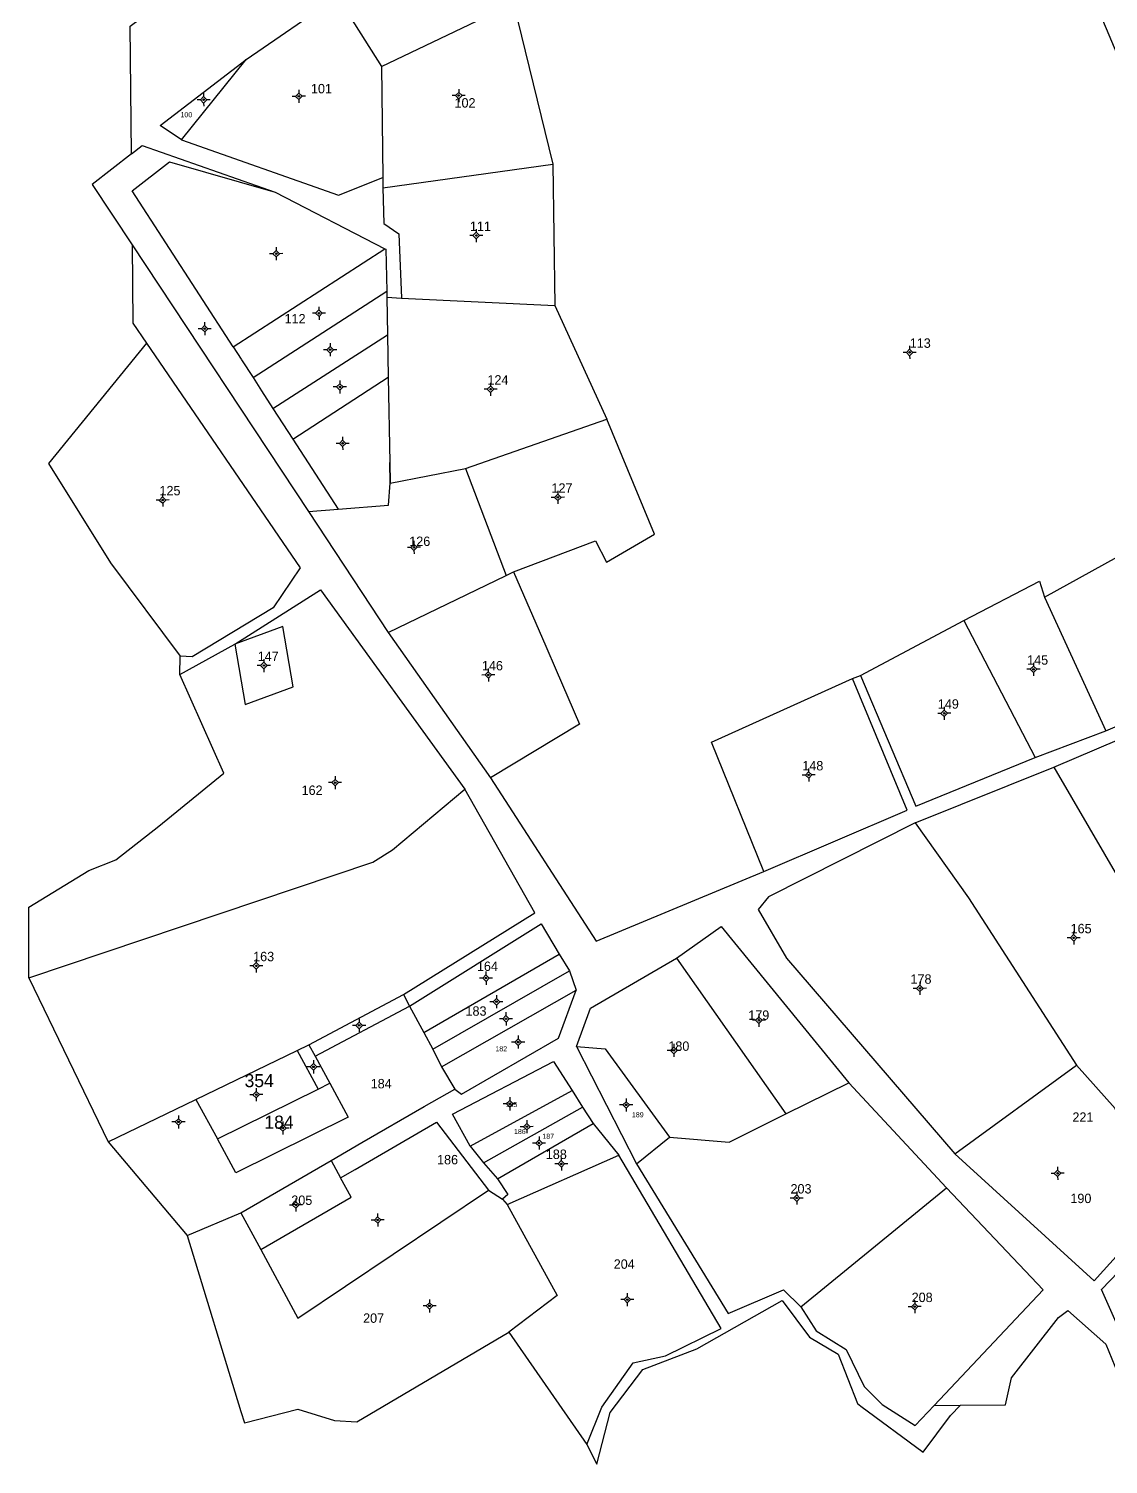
# Model space of a CAD drawing. Extents: x 551037 to 551594, y 1838476 to 1839058.
# Drawn here: x 551046.6 to 551253.1, y 1838485.3 to 1838760 of the extents above; entities that cross this region are included whole.
import ezdxf

# ---------------------------------------------------------------- set-up
doc = ezdxf.new("R2010")
doc.units = 0
for name, color, linetype in [('Level 10', 7, 'Continuous'), ('Level 11', 7, 'Continuous'), ('Level 15', 7, 'Continuous')]:
    doc.layers.add(name, color=color, linetype=linetype)

msp = doc.modelspace()

# ---------------------------------------------------------------- linework, layer by layer
at = {"layer": 'Level 10'}
for p, q in [((551088.17, 1838754.08), (551105.65, 1838766.09)), ((551105.65, 1838766.09), (551114.04, 1838752.76)), ((551114.04, 1838752.76), (551139.3, 1838764.8)), ((551139.3, 1838764.8), (551146.81, 1838734.03)), ((551075.77, 1838738.71), (551088.17, 1838754.08)), ((551114.04, 1838752.76), (551114.3, 1838731.5)), ((551114.31, 1838729.52), (551146.81, 1838734.03)), ((551146.81, 1838734.03), (551147.19, 1838707)), ((551114.3, 1838731.5), (551114.31, 1838729.52)), ((551093.69, 1838728.67), (551114.71, 1838717.84)), ((551066.35, 1838718.64), (551100.12, 1838667.58)), ((551085.69, 1838699.08), (551114.71, 1838717.84)), ((551089.49, 1838693.2), (551115.06, 1838709.75)), ((551115.06, 1838709.75), (551115.09, 1838708.57)), ((551115.09, 1838708.57), (551117.86, 1838708.38)), ((551115.09, 1838708.57), (551115.21, 1838701.42)), ((551117.86, 1838708.38), (551147.19, 1838707)), ((551147.19, 1838707), (551157.17, 1838685.23)), ((551093.28, 1838687.32), (551115.21, 1838701.42)), ((551115.21, 1838701.42), (551115.35, 1838693.28)), ((551097.08, 1838681.44), (551115.35, 1838693.28)), ((551115.35, 1838693.28), (551115.64, 1838676.94)), ((551093.28, 1838687.32), (551097.08, 1838681.44)), ((551130.13, 1838675.79), (551157.17, 1838685.23)), ((551097.08, 1838681.44), (551105.74, 1838668.03)), ((551130.13, 1838675.79), (551137.91, 1838655.36)), ((551100.12, 1838667.58), (551105.74, 1838668.03)), ((551100.12, 1838667.58), (551115.35, 1838644.46)), ((551240.93, 1838651.23), (551259.8, 1838661.66)), ((551115.35, 1838644.46), (551137.91, 1838655.36)), ((551137.91, 1838655.36), (551139.34, 1838656.05)), ((551240.93, 1838651.23), (551252.66, 1838625.65)), ((551205.68, 1838636.2), (551225.47, 1838646.73)), ((551225.47, 1838646.73), (551239.1, 1838620.55)), ((551115.35, 1838644.46), (551134.93, 1838616.61)), ((551075.5, 1838636.42), (551085.98, 1838642.18)), ((551075.5, 1838636.42), (551075.51, 1838639.91)), ((551204.18, 1838635.61), (551205.68, 1838636.2)), ((551242.68, 1838618.66), (551272.42, 1838631.42)), ((551239.1, 1838620.55), (551252.66, 1838625.65)), ((551216.14, 1838608.04), (551242.68, 1838618.66)), ((551242.68, 1838618.66), (551260.78, 1838587.57)), ((551122.15, 1838567.87), (551148.02, 1838582.89)), ((551148.02, 1838582.89), (551150.05, 1838579.67)), ((551170.52, 1838582.1), (551191.43, 1838552.31)), ((551046.61, 1838578.33), (551061.75, 1838546.95)), ((551123.89, 1838564.68), (551150.05, 1838579.67)), ((551150.05, 1838579.67), (551151.33, 1838575.98)), ((551100.15, 1838565.57), (551118.26, 1838575.14)), ((551118.26, 1838575.14), (551119.39, 1838572.93)), ((551125.52, 1838561.35), (551151.33, 1838575.98)), ((551101.35, 1838563.37), (551119.39, 1838572.93)), ((551119.39, 1838572.93), (551119.4, 1838572.91)), ((551119.4, 1838572.91), (551122.15, 1838567.87)), ((551122.15, 1838567.87), (551123.89, 1838564.68)), ((551078.56, 1838555.1), (551097.9, 1838564.48)), ((551097.9, 1838564.48), (551100.15, 1838565.57)), ((551097.9, 1838564.48), (551101.92, 1838557.08)), ((551100.15, 1838565.57), (551101.35, 1838563.37)), ((551123.89, 1838564.68), (551125.52, 1838561.35)), ((551151.39, 1838565.24), (551162.83, 1838542.79)), ((551101.35, 1838563.37), (551104.16, 1838558.18)), ((551125.52, 1838561.35), (551128.07, 1838557.07)), ((551223.73, 1838544.7), (551247.06, 1838561.64)), ((551247.06, 1838561.64), (551254.43, 1838553.38)), ((551191.43, 1838552.31), (551203.45, 1838558.27)), ((551203.45, 1838558.27), (551222.14, 1838538.19)), ((551082.66, 1838547.54), (551101.92, 1838557.08)), ((551101.92, 1838557.08), (551104.16, 1838558.18)), ((551130.99, 1838546.16), (551150.54, 1838556.82)), ((551150.54, 1838556.82), (551152.53, 1838553.6)), ((551061.75, 1838546.95), (551078.56, 1838555.1)), ((551078.56, 1838555.1), (551082.66, 1838547.54)), ((551133.56, 1838542.94), (551152.53, 1838553.6)), ((551152.53, 1838553.6), (551154.54, 1838550.46)), ((551136.23, 1838539.87), (551154.54, 1838550.46)), ((551154.54, 1838550.46), (551159.44, 1838544.42)), ((551162.83, 1838542.79), (551169.13, 1838547.89)), ((551061.75, 1838546.95), (551076.88, 1838529.04)), ((551130.99, 1838546.16), (551133.56, 1838542.94)), ((551087.12, 1838533.38), (551104.41, 1838543.42)), ((551104.41, 1838543.42), (551106.23, 1838540.09)), ((551133.56, 1838542.94), (551136.23, 1838539.87)), ((551138.13, 1838535.02), (551159.44, 1838544.42)), ((551134.51, 1838537.76), (551137.2, 1838535.99)), ((551194.28, 1838515.41), (551222.14, 1838538.19)), ((551137.2, 1838535.99), (551138.13, 1838535.02)), ((551076.88, 1838529.04), (551087.12, 1838533.38)), ((551087.12, 1838533.38), (551090.95, 1838526.36)), ((551138.45, 1838510.59), (551153.37, 1838489.08)), ((551219.77, 1838496.55), (551224.86, 1838496.59))]:
    msp.add_line(p, q, dxfattribs=at)
for points in [[(551231.51, 1838810.3), (551289, 1838673.97), (551277.51, 1838662.47)], [(551066.2, 1838736.01), (551065.99, 1838760.43), (551077.05, 1838768.73)], [(551075.77, 1838738.71), (551071.7, 1838741.47), (551088.17, 1838754.08)], [(551066.2, 1838736.01), (551068.24, 1838737.6), (551093.69, 1838728.67)], [(551075.77, 1838738.71), (551105.84, 1838728.11), (551114.3, 1838731.5)], [(551066.2, 1838736.01), (551058.73, 1838730.17), (551066.35, 1838718.64)], [(551085.69, 1838699.08), (551066.37, 1838728.97), (551073.52, 1838734.51), (551093.69, 1838728.67)], [(551114.31, 1838729.52), (551114.52, 1838722.72), (551117.37, 1838720.7), (551117.86, 1838708.38)], [(551066.35, 1838718.64), (551066.49, 1838703.62), (551069.11, 1838699.83)], [(551114.71, 1838717.84), (551114.86, 1838717.76), (551115.06, 1838709.75)], [(551069.11, 1838699.83), (551050.36, 1838676.77), (551062.18, 1838657.79), (551075.51, 1838639.91)], [(551069.11, 1838699.83), (551098.52, 1838656.82), (551093.35, 1838649.15), (551077.86, 1838639.76), (551075.51, 1838639.91)], [(551085.69, 1838699.08), (551087.22, 1838696.71), (551087.3, 1838696.58), (551089.49, 1838693.2)], [(551089.49, 1838693.2), (551091.1, 1838690.71), (551093.28, 1838687.32)], [(551139.34, 1838656.05), (551155, 1838661.99), (551157.13, 1838657.9), (551166.3, 1838663.24), (551157.17, 1838685.23)], [(551105.74, 1838668.03), (551115.42, 1838668.82), (551115.7, 1838673.04), (551115.64, 1838676.94)], [(551115.64, 1838676.94), (551115.71, 1838673.12), (551115.71, 1838673.04), (551130.13, 1838675.79)], [(551139.34, 1838656.05), (551145.5, 1838641.83), (551147.48, 1838637.22), (551151.95, 1838626.88), (551134.93, 1838616.61)], [(551085.98, 1838642.18), (551102.4, 1838652.58), (551129.98, 1838614.46)], [(551225.47, 1838646.73), (551239.95, 1838654.26), (551240.93, 1838651.23)], [(551085.98, 1838642.18), (551087.95, 1838630.63), (551097.14, 1838634.05), (551095.17, 1838645.6), (551085.98, 1838642.18)], [(551252.66, 1838625.65), (551265.08, 1838630.94), (551270.07, 1838643.2)], [(551046.61, 1838578.33), (551046.56, 1838591.88), (551058.07, 1838598.89), (551063.21, 1838600.91), (551071.48, 1838607.37), (551083.91, 1838617.52), (551075.5, 1838636.42)], [(551187.2, 1838598.73), (551177.22, 1838623.43), (551204.18, 1838635.61)], [(551187.2, 1838598.73), (551214.62, 1838610.45), (551204.18, 1838635.61)], [(551205.68, 1838636.2), (551216.27, 1838611.21), (551239.1, 1838620.55)], [(551134.93, 1838616.61), (551155.16, 1838585.35), (551187.2, 1838598.73)], [(551046.61, 1838578.33), (551112.39, 1838600.52), (551116.13, 1838602.85), (551129.98, 1838614.46)], [(551118.26, 1838575.14), (551143.42, 1838590.78), (551129.98, 1838614.46)], [(551216.14, 1838608.04), (551188.11, 1838593.87), (551186.11, 1838591.41), (551191.57, 1838582.1), (551223.73, 1838544.7)], [(551216.14, 1838608.04), (551226.39, 1838593.68), (551247.06, 1838561.64)], [(551119.4, 1838572.91), (551144.62, 1838588.72), (551148.02, 1838582.89)], [(551170.52, 1838582.1), (551179.06, 1838588.16), (551203.45, 1838558.27)], [(551151.39, 1838565.24), (551154.03, 1838572.56), (551170.52, 1838582.1)], [(551128.07, 1838557.07), (551129.37, 1838556.13), (551147.91, 1838566.8), (551151.33, 1838575.98)], [(551151.39, 1838565.24), (551156.88, 1838564.75), (551169.13, 1838547.89)], [(551130.99, 1838546.16), (551127.62, 1838552.29), (551146.94, 1838562.35), (551150.54, 1838556.82)], [(551104.16, 1838558.18), (551107.69, 1838551.69), (551086.18, 1838541.04), (551082.66, 1838547.54)], [(551104.41, 1838543.42), (551110.31, 1838546.85), (551122.22, 1838553.77), (551128.07, 1838557.07)], [(551223.73, 1838544.7), (551250.4, 1838520.36), (551261.77, 1838532.93), (551254.43, 1838553.38)], [(551106.23, 1838540.09), (551109, 1838541.7), (551124.55, 1838550.73), (551134.51, 1838537.76)], [(551169.13, 1838547.89), (551180.59, 1838546.94), (551191.43, 1838552.31)], [(551153.37, 1838489.08), (551156.21, 1838496.23), (551162.18, 1838504.69), (551168.41, 1838506.05), (551179.05, 1838511.27), (551159.44, 1838544.42)], [(551162.83, 1838542.79), (551180.38, 1838514.11), (551190.98, 1838518.67), (551194.28, 1838515.41)], [(551090.95, 1838526.36), (551108.24, 1838536.4), (551106.23, 1838540.09)], [(551136.23, 1838539.87), (551138.22, 1838536.93), (551137.2, 1838535.99)], [(551090.95, 1838526.36), (551098.08, 1838513.27), (551134.51, 1838537.76)], [(551222.14, 1838538.19), (551240.63, 1838518.66), (551219.77, 1838496.55)], [(551138.13, 1838535.02), (551147.66, 1838517.59), (551138.45, 1838510.59)], [(551224.86, 1838496.59), (551233.46, 1838496.67), (551234.62, 1838501.84), (551243.59, 1838513.35), (551245.38, 1838514.73), (551252.63, 1838508.24), (551255.48, 1838501.27), (551256.4, 1838496.87), (551259.79, 1838496.9), (551257.93, 1838504.93), (551251.81, 1838518.73), (551266.34, 1838533.86)], [(551076.88, 1838529.04), (551087.17, 1838495.39), (551087.84, 1838493.19), (551098.08, 1838495.85), (551105.04, 1838493.67), (551109.33, 1838493.42), (551138.45, 1838510.59)], [(551153.37, 1838489.08), (551155.26, 1838485.28), (551157.82, 1838495.22), (551164.03, 1838503.43), (551174.39, 1838507.37), (551190.72, 1838516.61), (551195.92, 1838509.59), (551201.45, 1838506.34), (551205.1, 1838496.92), (551205.76, 1838496.43), (551217.7, 1838487.61), (551222.92, 1838494.6), (551224.86, 1838496.59)], [(551194.28, 1838515.41), (551197.2, 1838510.81), (551202.99, 1838507.26), (551206.41, 1838500.19), (551209.85, 1838496.7), (551216.15, 1838492.72), (551219.77, 1838496.55)]]:
    msp.add_lwpolyline(points, dxfattribs=at)
at = {"layer": 'Level 11'}
for p, q in [((551098.23, 1838748.28), (551098.23, 1838747.65)), ((551128.83, 1838747.79), (551128.21, 1838747.17)), ((551128.83, 1838748.42), (551128.83, 1838747.79)), ((551129.47, 1838747.18), (551128.83, 1838747.79)), ((551079.41, 1838746.37), (551078.78, 1838746.37)), ((551080.02, 1838747.01), (551079.41, 1838746.37)), ((551079.41, 1838746.37), (551080.03, 1838745.75)), ((551080.02, 1838747.63), (551080.02, 1838747.01)), ((551080.65, 1838746.38), (551080.02, 1838747.01)), ((551080.03, 1838745.75), (551080.65, 1838746.38)), ((551080.03, 1838745.75), (551080.04, 1838745.13)), ((551081.28, 1838746.39), (551080.65, 1838746.38)), ((551097.62, 1838747.02), (551096.99, 1838747.02)), ((551098.23, 1838747.65), (551097.62, 1838747.02)), ((551097.62, 1838747.02), (551098.24, 1838746.41)), ((551098.86, 1838747.03), (551098.23, 1838747.65)), ((551098.24, 1838746.41), (551098.86, 1838747.03)), ((551098.24, 1838746.41), (551098.25, 1838745.78)), ((551099.49, 1838747.04), (551098.86, 1838747.03)), ((551128.21, 1838747.17), (551127.59, 1838747.16)), ((551128.21, 1838747.17), (551128.85, 1838746.55)), ((551128.85, 1838746.55), (551129.47, 1838747.18)), ((551128.85, 1838746.55), (551128.85, 1838745.92)), ((551130.09, 1838747.19), (551129.47, 1838747.18)), ((551131.57, 1838720.38), (551130.94, 1838720.38)), ((551132.19, 1838721.01), (551131.56, 1838720.38)), ((551131.56, 1838720.38), (551132.2, 1838719.77)), ((551132.18, 1838721.64), (551132.19, 1838721.01)), ((551132.82, 1838720.4), (551132.19, 1838721.01)), ((551132.2, 1838719.77), (551132.82, 1838720.4)), ((551133.44, 1838720.4), (551132.82, 1838720.4)), ((551093.9, 1838718.17), (551093.91, 1838717.54)), ((551132.2, 1838719.77), (551132.2, 1838719.14)), ((551093.29, 1838716.91), (551092.66, 1838716.91)), ((551093.91, 1838717.54), (551093.28, 1838716.91)), ((551093.28, 1838716.91), (551093.92, 1838716.3)), ((551094.54, 1838716.92), (551093.91, 1838717.54)), ((551093.92, 1838716.3), (551094.54, 1838716.92)), ((551093.92, 1838716.29), (551093.92, 1838715.67)), ((551095.16, 1838716.93), (551094.54, 1838716.92)), ((551102.08, 1838706.77), (551102.08, 1838706.15)), ((551101.46, 1838705.52), (551100.84, 1838705.51)), ((551102.08, 1838706.15), (551101.46, 1838705.52)), ((551101.46, 1838705.52), (551102.1, 1838704.89)), ((551102.72, 1838705.53), (551102.08, 1838706.15)), ((551102.1, 1838704.89), (551102.72, 1838705.53)), ((551102.1, 1838704.89), (551102.1, 1838704.27)), ((551103.34, 1838705.53), (551102.72, 1838705.53)), ((551079.59, 1838702.55), (551078.97, 1838702.55)), ((551080.22, 1838703.18), (551079.59, 1838702.55)), ((551079.59, 1838702.55), (551080.23, 1838701.94)), ((551080.21, 1838703.81), (551080.22, 1838703.18)), ((551080.85, 1838702.57), (551080.22, 1838703.18)), ((551080.23, 1838701.94), (551080.85, 1838702.57)), ((551080.23, 1838701.94), (551080.23, 1838701.31)), ((551081.47, 1838702.57), (551080.85, 1838702.57)), ((551103.6, 1838698.54), (551102.98, 1838698.53)), ((551104.23, 1838699.17), (551103.6, 1838698.54)), ((551103.6, 1838698.54), (551104.24, 1838697.91)), ((551104.22, 1838699.79), (551104.23, 1838699.17)), ((551104.86, 1838698.55), (551104.23, 1838699.17)), ((551104.24, 1838697.91), (551104.86, 1838698.55)), ((551105.48, 1838698.55), (551104.86, 1838698.55)), ((551215.09, 1838698.64), (551214.48, 1838698.01)), ((551215.09, 1838699.27), (551215.09, 1838698.64)), ((551215.72, 1838698.03), (551215.09, 1838698.64)), ((551104.24, 1838697.91), (551104.24, 1838697.29)), ((551214.48, 1838698.01), (551213.85, 1838698.01)), ((551214.48, 1838698.01), (551215.1, 1838697.4)), ((551215.1, 1838697.4), (551215.72, 1838698.03)), ((551215.1, 1838697.4), (551215.11, 1838696.77)), ((551216.35, 1838698.03), (551215.72, 1838698.03)), ((551105.46, 1838691.42), (551104.84, 1838691.42)), ((551106.09, 1838692.05), (551105.46, 1838691.42)), ((551105.46, 1838691.42), (551106.1, 1838690.81)), ((551106.08, 1838692.68), (551106.09, 1838692.05)), ((551106.72, 1838691.43), (551106.09, 1838692.05)), ((551106.1, 1838690.81), (551106.72, 1838691.43)), ((551106.1, 1838690.81), (551106.1, 1838690.18)), ((551107.34, 1838691.44), (551106.72, 1838691.43)), ((551134.3, 1838690.98), (551133.68, 1838690.97)), ((551134.92, 1838691.6), (551134.3, 1838690.98)), ((551134.3, 1838690.98), (551134.93, 1838690.36)), ((551134.92, 1838692.23), (551134.92, 1838691.6)), ((551135.55, 1838690.99), (551134.92, 1838691.61)), ((551134.93, 1838690.36), (551135.56, 1838690.99)), ((551134.93, 1838690.36), (551134.94, 1838689.73)), ((551136.18, 1838690.99), (551135.56, 1838690.99)), ((551106.61, 1838681.87), (551106.61, 1838681.24)), ((551106, 1838680.61), (551105.37, 1838680.61)), ((551106.61, 1838681.24), (551106, 1838680.61)), ((551106, 1838680.61), (551106.62, 1838680)), ((551107.24, 1838680.62), (551106.61, 1838681.24)), ((551106.62, 1838680), (551107.24, 1838680.62)), ((551106.62, 1838680), (551106.63, 1838679.37)), ((551107.87, 1838680.63), (551107.24, 1838680.62)), ((551072.17, 1838671.04), (551072.17, 1838670.42)), ((551147.79, 1838670.92), (551147.18, 1838670.29)), ((551147.79, 1838671.55), (551147.79, 1838670.92)), ((551148.42, 1838670.3), (551147.79, 1838670.92)), ((551071.56, 1838669.78), (551070.93, 1838669.78)), ((551071.55, 1838669.78), (551072.19, 1838669.17)), ((551072.17, 1838670.42), (551071.56, 1838669.78)), ((551072.8, 1838669.79), (551072.17, 1838670.42)), ((551072.19, 1838669.16), (551072.8, 1838669.79)), ((551072.19, 1838669.16), (551072.19, 1838668.54)), ((551073.43, 1838669.8), (551072.8, 1838669.79)), ((551147.18, 1838670.29), (551146.55, 1838670.29)), ((551147.18, 1838670.29), (551147.8, 1838669.68)), ((551147.8, 1838669.68), (551148.42, 1838670.3)), ((551147.8, 1838669.68), (551147.81, 1838669.05)), ((551149.05, 1838670.31), (551148.42, 1838670.3)), ((551119.65, 1838660.73), (551119.02, 1838660.73)), ((551120.26, 1838661.36), (551119.65, 1838660.73)), ((551119.65, 1838660.73), (551120.27, 1838660.12)), ((551120.26, 1838661.99), (551120.26, 1838661.36)), ((551120.89, 1838660.75), (551120.26, 1838661.36)), ((551120.27, 1838660.12), (551120.89, 1838660.75)), ((551120.27, 1838660.12), (551120.28, 1838659.49)), ((551121.52, 1838660.75), (551120.89, 1838660.75)), ((551090.93, 1838638.11), (551090.3, 1838638.1)), ((551091.55, 1838638.73), (551090.93, 1838638.11)), ((551090.93, 1838638.11), (551091.56, 1838637.5)), ((551091.54, 1838639.36), (551091.55, 1838638.73)), ((551092.17, 1838638.12), (551091.55, 1838638.73)), ((551091.56, 1838637.5), (551092.17, 1838638.12)), ((551092.8, 1838638.13), (551092.17, 1838638.12)), ((551238.8, 1838638.02), (551238.18, 1838637.4)), ((551238.79, 1838638.65), (551238.8, 1838638.02)), ((551239.42, 1838637.41), (551238.8, 1838638.02)), ((551091.56, 1838637.49), (551091.56, 1838636.87)), ((551133.88, 1838636.31), (551133.25, 1838636.3)), ((551134.49, 1838636.93), (551133.88, 1838636.31)), ((551133.88, 1838636.31), (551134.5, 1838635.69)), ((551134.49, 1838637.56), (551134.49, 1838636.93)), ((551135.12, 1838636.32), (551134.49, 1838636.93)), ((551134.5, 1838635.69), (551135.12, 1838636.32)), ((551134.5, 1838635.69), (551134.51, 1838635.06)), ((551135.75, 1838636.32), (551135.12, 1838636.32)), ((551238.18, 1838637.4), (551237.55, 1838637.39)), ((551238.18, 1838637.4), (551238.81, 1838636.78)), ((551238.81, 1838636.78), (551239.42, 1838637.41)), ((551238.81, 1838636.78), (551238.81, 1838636.15)), ((551240.05, 1838637.41), (551239.42, 1838637.41)), ((551221.71, 1838630.22), (551221.72, 1838629.59)), ((551221.1, 1838628.97), (551220.47, 1838628.96)), ((551221.72, 1838629.59), (551221.1, 1838628.97)), ((551221.1, 1838628.97), (551221.73, 1838628.36)), ((551222.34, 1838628.98), (551221.72, 1838629.59)), ((551221.73, 1838628.36), (551222.34, 1838628.98)), ((551221.73, 1838628.36), (551221.73, 1838627.73)), ((551222.97, 1838628.99), (551222.34, 1838628.98)), ((551105.18, 1838616.34), (551104.56, 1838615.71)), ((551105.17, 1838616.97), (551105.18, 1838616.34)), ((551105.8, 1838615.72), (551105.18, 1838616.34)), ((551195.17, 1838617.17), (551194.54, 1838617.16)), ((551195.78, 1838617.79), (551195.17, 1838617.17)), ((551195.17, 1838617.17), (551195.8, 1838616.55)), ((551195.78, 1838618.42), (551195.78, 1838617.79)), ((551196.41, 1838617.18), (551195.78, 1838617.79)), ((551195.8, 1838616.55), (551196.41, 1838617.18)), ((551195.8, 1838616.55), (551195.8, 1838615.92)), ((551197.04, 1838617.18), (551196.41, 1838617.18)), ((551104.56, 1838615.71), (551103.94, 1838615.71)), ((551104.56, 1838615.71), (551105.19, 1838615.1)), ((551105.19, 1838615.1), (551105.8, 1838615.72)), ((551105.19, 1838615.1), (551105.2, 1838614.47)), ((551106.43, 1838615.73), (551105.8, 1838615.72)), ((551245.87, 1838586), (551245.24, 1838585.99)), ((551246.48, 1838586.62), (551245.87, 1838586)), ((551245.87, 1838586), (551246.5, 1838585.38)), ((551246.48, 1838587.25), (551246.48, 1838586.62)), ((551247.11, 1838586.01), (551246.48, 1838586.62)), ((551246.5, 1838585.38), (551247.11, 1838586.01)), ((551247.74, 1838586.01), (551247.11, 1838586.01)), ((551246.5, 1838585.37), (551246.5, 1838584.75)), ((551089.45, 1838580.65), (551088.84, 1838580.65)), ((551090.08, 1838581.28), (551089.45, 1838580.65)), ((551089.45, 1838580.65), (551090.09, 1838580.04)), ((551090.07, 1838581.91), (551090.08, 1838581.28)), ((551090.71, 1838580.66), (551090.08, 1838581.28)), ((551090.09, 1838580.04), (551090.71, 1838580.66)), ((551091.33, 1838580.67), (551090.71, 1838580.66)), ((551090.09, 1838580.04), (551090.1, 1838579.41)), ((551133.42, 1838578.3), (551132.81, 1838578.29)), ((551134.05, 1838578.92), (551133.42, 1838578.3)), ((551133.42, 1838578.3), (551134.06, 1838577.68)), ((551134.04, 1838579.55), (551134.05, 1838578.92)), ((551134.68, 1838578.31), (551134.05, 1838578.92)), ((551134.06, 1838577.68), (551134.68, 1838578.31)), ((551134.06, 1838577.68), (551134.07, 1838577.05)), ((551135.3, 1838578.31), (551134.68, 1838578.31)), ((551217.05, 1838577.6), (551217.06, 1838576.97)), ((551136.04, 1838575.03), (551136.05, 1838574.4)), ((551216.43, 1838576.34), (551215.81, 1838576.34)), ((551217.06, 1838576.97), (551216.44, 1838576.34)), ((551216.44, 1838576.34), (551217.07, 1838575.73)), ((551217.68, 1838576.35), (551217.06, 1838576.97)), ((551217.07, 1838575.73), (551217.68, 1838576.35)), ((551217.07, 1838575.73), (551217.07, 1838575.1)), ((551218.31, 1838576.36), (551217.68, 1838576.35)), ((551135.42, 1838573.77), (551134.8, 1838573.77)), ((551136.05, 1838574.4), (551135.42, 1838573.77)), ((551135.42, 1838573.77), (551136.06, 1838573.16)), ((551136.68, 1838573.78), (551136.05, 1838574.4)), ((551136.06, 1838573.16), (551136.68, 1838573.78)), ((551136.06, 1838573.15), (551136.06, 1838572.53)), ((551137.3, 1838573.79), (551136.68, 1838573.78)), ((551109.17, 1838569.25), (551108.54, 1838569.24)), ((551109.78, 1838569.87), (551109.17, 1838569.25)), ((551109.17, 1838569.25), (551109.8, 1838568.63)), ((551109.78, 1838570.5), (551109.78, 1838569.87)), ((551110.41, 1838569.26), (551109.78, 1838569.87)), ((551109.8, 1838568.63), (551110.41, 1838569.26)), ((551111.04, 1838569.26), (551110.41, 1838569.26)), ((551137.25, 1838570.5), (551136.62, 1838570.5)), ((551137.87, 1838571.14), (551137.25, 1838570.5)), ((551137.25, 1838570.5), (551137.88, 1838569.88)), ((551137.86, 1838571.76), (551137.87, 1838571.14)), ((551138.49, 1838570.51), (551137.87, 1838571.14)), ((551137.88, 1838569.88), (551138.49, 1838570.51)), ((551137.88, 1838569.88), (551137.88, 1838569.26)), ((551139.12, 1838570.52), (551138.49, 1838570.51)), ((551185.63, 1838570.23), (551185.01, 1838570.23)), ((551186.26, 1838570.86), (551185.64, 1838570.23)), ((551185.64, 1838570.23), (551186.27, 1838569.62)), ((551186.25, 1838571.49), (551186.26, 1838570.86)), ((551186.88, 1838570.24), (551186.26, 1838570.86)), ((551186.27, 1838569.62), (551186.88, 1838570.24)), ((551186.27, 1838569.62), (551186.27, 1838568.99)), ((551187.51, 1838570.25), (551186.88, 1838570.24)), ((551109.8, 1838568.63), (551109.8, 1838568)), ((551140.2, 1838566.68), (551139.59, 1838566.05)), ((551140.2, 1838567.31), (551140.2, 1838566.69)), ((551140.83, 1838566.06), (551140.2, 1838566.68)), ((551139.59, 1838566.05), (551138.96, 1838566.05)), ((551139.59, 1838566.05), (551140.22, 1838565.44)), ((551140.22, 1838565.44), (551140.83, 1838566.06)), ((551140.22, 1838565.43), (551140.22, 1838564.81)), ((551141.46, 1838566.07), (551140.83, 1838566.06)), ((551169.37, 1838564.46), (551168.74, 1838564.46)), ((551169.36, 1838564.46), (551169.99, 1838563.84)), ((551169.98, 1838565.09), (551169.37, 1838564.46)), ((551169.98, 1838565.72), (551169.98, 1838565.1)), ((551170.62, 1838564.47), (551169.98, 1838565.1)), ((551169.99, 1838563.84), (551170.62, 1838564.47)), ((551169.99, 1838563.84), (551170, 1838563.22)), ((551171.24, 1838564.48), (551170.62, 1838564.47)), ((551100.41, 1838561.32), (551099.79, 1838561.32)), ((551101.04, 1838561.96), (551100.42, 1838561.32)), ((551100.42, 1838561.32), (551101.05, 1838560.7)), ((551101.03, 1838562.58), (551101.04, 1838561.96)), ((551101.66, 1838561.33), (551101.04, 1838561.96)), ((551101.05, 1838560.7), (551101.66, 1838561.33)), ((551102.29, 1838561.34), (551101.66, 1838561.33)), ((551101.05, 1838560.7), (551101.05, 1838560.08)), ((551089.47, 1838556), (551088.84, 1838555.99)), ((551090.08, 1838556.62), (551089.47, 1838556)), ((551089.47, 1838556), (551090.1, 1838555.38)), ((551090.08, 1838557.25), (551090.08, 1838556.62)), ((551090.71, 1838556.01), (551090.08, 1838556.62)), ((551090.1, 1838555.38), (551090.71, 1838556.01)), ((551091.34, 1838556.01), (551090.71, 1838556.01)), ((551138.59, 1838555.5), (551138.6, 1838554.87)), ((551090.1, 1838555.38), (551090.1, 1838554.75)), ((551137.97, 1838554.24), (551137.35, 1838554.24)), ((551138.6, 1838554.87), (551137.97, 1838554.24)), ((551137.97, 1838554.24), (551138.61, 1838553.63)), ((551139.23, 1838554.25), (551138.6, 1838554.87)), ((551138.61, 1838553.63), (551139.23, 1838554.25)), ((551138.61, 1838553.63), (551138.61, 1838553)), ((551139.85, 1838554.26), (551139.23, 1838554.25)), ((551160.25, 1838554.04), (551159.62, 1838554.03)), ((551160.86, 1838554.66), (551160.25, 1838554.04)), ((551160.25, 1838554.04), (551160.88, 1838553.42)), ((551160.86, 1838555.29), (551160.86, 1838554.66)), ((551161.49, 1838554.05), (551160.86, 1838554.66)), ((551160.88, 1838553.42), (551161.49, 1838554.05)), ((551160.88, 1838553.41), (551160.88, 1838552.79)), ((551162.12, 1838554.05), (551161.49, 1838554.05)), ((551074.6, 1838550.79), (551073.97, 1838550.78)), ((551075.21, 1838551.41), (551074.6, 1838550.79)), ((551074.6, 1838550.79), (551075.22, 1838550.17)), ((551075.21, 1838552.04), (551075.21, 1838551.41)), ((551075.84, 1838550.8), (551075.21, 1838551.41)), ((551075.22, 1838550.17), (551075.84, 1838550.8)), ((551075.22, 1838550.17), (551075.23, 1838549.54)), ((551076.47, 1838550.8), (551075.84, 1838550.8)), ((551095.17, 1838550.23), (551094.55, 1838549.6)), ((551095.16, 1838550.86), (551095.17, 1838550.23)), ((551095.8, 1838549.61), (551095.17, 1838550.23)), ((551141.85, 1838550.5), (551141.23, 1838549.87)), ((551141.84, 1838551.13), (551141.85, 1838550.5)), ((551142.47, 1838549.88), (551141.85, 1838550.5)), ((551094.55, 1838549.6), (551093.93, 1838549.6)), ((551094.55, 1838549.6), (551095.18, 1838548.99)), ((551095.18, 1838548.99), (551095.8, 1838549.61)), ((551095.18, 1838548.99), (551095.19, 1838548.36)), ((551096.42, 1838549.62), (551095.8, 1838549.61)), ((551141.23, 1838549.87), (551140.6, 1838549.87)), ((551141.22, 1838549.87), (551141.86, 1838549.25)), ((551141.86, 1838549.26), (551142.47, 1838549.88)), ((551141.86, 1838549.26), (551141.86, 1838548.63)), ((551143.1, 1838549.89), (551142.47, 1838549.88)), ((551144.2, 1838547.36), (551143.58, 1838546.73)), ((551144.2, 1838547.99), (551144.2, 1838547.36)), ((551144.84, 1838546.74), (551144.2, 1838547.36)), ((551143.59, 1838546.73), (551142.96, 1838546.73)), ((551143.58, 1838546.73), (551144.21, 1838546.12)), ((551144.21, 1838546.12), (551144.84, 1838546.74)), ((551144.21, 1838546.12), (551144.22, 1838545.49)), ((551145.46, 1838546.75), (551144.84, 1838546.74)), ((551147.83, 1838542.75), (551147.21, 1838542.74)), ((551148.46, 1838543.38), (551147.83, 1838542.75)), ((551147.83, 1838542.75), (551148.47, 1838542.14)), ((551148.45, 1838544.01), (551148.46, 1838543.38)), ((551149.09, 1838542.76), (551148.46, 1838543.38)), ((551148.47, 1838542.14), (551149.09, 1838542.76)), ((551148.47, 1838542.14), (551148.47, 1838541.51)), ((551149.71, 1838542.77), (551149.09, 1838542.76)), ((551243.4, 1838542.21), (551243.41, 1838541.59)), ((551242.78, 1838540.95), (551242.16, 1838540.94)), ((551243.41, 1838541.59), (551242.78, 1838540.95)), ((551242.78, 1838540.95), (551243.42, 1838540.33)), ((551244.04, 1838540.96), (551243.41, 1838541.59)), ((551243.42, 1838540.33), (551244.04, 1838540.96)), ((551243.42, 1838540.33), (551243.43, 1838539.71)), ((551244.66, 1838540.97), (551244.04, 1838540.96)), ((551193.49, 1838536.83), (551192.88, 1838536.21)), ((551193.49, 1838537.46), (551193.49, 1838536.83)), ((551194.12, 1838536.22), (551193.49, 1838536.83)), ((551097.05, 1838534.89), (551096.43, 1838534.88)), ((551097.68, 1838535.51), (551097.05, 1838534.89)), ((551097.05, 1838534.89), (551097.69, 1838534.27)), ((551097.67, 1838536.14), (551097.68, 1838535.51)), ((551098.31, 1838534.9), (551097.68, 1838535.51)), ((551097.69, 1838534.26), (551098.3, 1838534.9)), ((551097.69, 1838534.27), (551097.69, 1838533.64)), ((551098.93, 1838534.9), (551098.31, 1838534.9)), ((551192.88, 1838536.21), (551192.25, 1838536.2)), ((551192.88, 1838536.21), (551193.5, 1838535.59)), ((551193.5, 1838535.59), (551194.12, 1838536.22)), ((551193.5, 1838535.59), (551193.51, 1838534.96)), ((551194.75, 1838536.22), (551194.13, 1838536.22)), ((551112.69, 1838532.02), (551112.07, 1838532.01)), ((551113.32, 1838532.65), (551112.69, 1838532.02)), ((551112.69, 1838532.02), (551113.33, 1838531.39)), ((551113.31, 1838533.27), (551113.32, 1838532.65)), ((551113.95, 1838532.03), (551113.32, 1838532.65)), ((551113.33, 1838531.39), (551113.95, 1838532.03)), ((551113.33, 1838531.39), (551113.34, 1838530.77)), ((551114.57, 1838532.03), (551113.94, 1838532.03)), ((551161.07, 1838517.41), (551160.46, 1838516.79)), ((551161.06, 1838518.04), (551161.07, 1838517.41)), ((551161.7, 1838516.8), (551161.07, 1838517.41)), ((551122.62, 1838515.58), (551122, 1838515.57)), ((551123.24, 1838516.2), (551122.62, 1838515.58)), ((551122.62, 1838515.58), (551123.25, 1838514.96)), ((551123.23, 1838516.83), (551123.24, 1838516.2)), ((551123.88, 1838515.59), (551123.24, 1838516.2)), ((551123.25, 1838514.96), (551123.88, 1838515.59)), ((551123.25, 1838514.96), (551123.26, 1838514.33)), ((551124.5, 1838515.59), (551123.88, 1838515.59)), ((551160.46, 1838516.79), (551159.83, 1838516.78)), ((551160.46, 1838516.79), (551161.08, 1838516.17)), ((551161.08, 1838516.17), (551161.7, 1838516.8)), ((551161.08, 1838516.17), (551161.09, 1838515.54)), ((551162.33, 1838516.8), (551161.7, 1838516.8)), ((551215.45, 1838515.43), (551214.82, 1838515.42)), ((551216.07, 1838516.05), (551215.45, 1838515.43)), ((551215.45, 1838515.43), (551216.08, 1838514.81)), ((551216.06, 1838516.68), (551216.07, 1838516.05)), ((551216.69, 1838515.44), (551216.07, 1838516.05)), ((551216.08, 1838514.81), (551216.69, 1838515.44)), ((551216.08, 1838514.81), (551216.09, 1838514.18)), ((551217.32, 1838515.44), (551216.69, 1838515.44))]:
    msp.add_line(p, q, dxfattribs=at)
for centre in [(551080.03, 1838746.38), (551098.24, 1838747.03), (551128.84, 1838747.18), (551132.2, 1838720.4), (551093.92, 1838716.92), (551102.1, 1838705.53), (551080.23, 1838702.57), (551104.24, 1838698.55), (551215.1, 1838698.03), (551106.1, 1838691.43), (551134.93, 1838690.99), (551106.62, 1838680.62), (551072.18, 1838669.79), (551147.8, 1838670.3), (551120.27, 1838660.75), (551091.56, 1838638.12), (551134.5, 1838636.32), (551238.81, 1838637.41), (551221.73, 1838628.98), (551195.79, 1838617.18), (551105.19, 1838615.72), (551246.49, 1838586.01), (551090.09, 1838580.66), (551134.06, 1838578.31), (551217.07, 1838576.35), (551136.06, 1838573.78), (551109.79, 1838569.26), (551137.88, 1838570.51), (551186.27, 1838570.24), (551140.21, 1838566.06), (551169.99, 1838564.47), (551101.05, 1838561.33), (551090.09, 1838556.01), (551138.61, 1838554.25), (551160.87, 1838554.05), (551075.22, 1838550.8), (551141.86, 1838549.88), (551095.18, 1838549.61), (551144.21, 1838546.74), (551148.47, 1838542.76), (551243.42, 1838540.96), (551193.5, 1838536.22), (551097.69, 1838534.9), (551113.33, 1838532.03), (551123.25, 1838515.59), (551161.08, 1838516.8), (551216.08, 1838515.44)]:
    msp.add_circle(centre, 0.15, dxfattribs=at)

# ---------------------------------------------------------------- texts
at = {"layer": 'Level 15'}
for s, height, p in [('101', 1.8, (551100.56, 1838747.6)), ('102', 1.8, (551128.03, 1838744.88)), ('100', 0.972, (551075.6, 1838743.03)), ('111', 1.8, (551130.98, 1838721.27)), ('112', 1.8, (551095.51, 1838703.58)), ('113', 1.8, (551215.13, 1838698.91)), ('124', 1.8, (551134.33, 1838691.87)), ('125', 1.8, (551071.58, 1838670.68)), ('127', 1.8, (551146.58, 1838671.18)), ('126', 1.8, (551119.37, 1838660.99)), ('147', 1.8, (551090.37, 1838638.99)), ('146', 1.8, (551133.27, 1838637.19)), ('145', 1.8, (551237.59, 1838638.28)), ('149', 1.8, (551220.5, 1838629.86)), ('148', 1.8, (551194.57, 1838618.05)), ('162', 1.8, (551098.77, 1838613.36)), ('165', 1.8, (551245.9, 1838586.89)), ('163', 1.8, (551089.5, 1838581.54)), ('164', 1.8, (551132.31, 1838579.68)), ('178', 1.8, (551215.27, 1838577.23)), ('183', 1.8, (551130.13, 1838571.11)), ('179', 1.8, (551184.23, 1838570.32)), ('182', 0.972, (551135.85, 1838564.3)), ('180', 1.8, (551168.94, 1838564.39)), ('354', 2.5, (551087.87, 1838557.44)), ('184', 1.8, (551111.99, 1838557.21)), ('185', 0.972, (551137.77, 1838553.63)), ('184', 2.5, (551091.66, 1838549.49)), ('189', 0.972, (551161.97, 1838551.68)), ('221', 1.8, (551246.25, 1838550.81)), ('186', 0.972, (551139.41, 1838548.47)), ('187', 0.972, (551144.84, 1838547.56)), ('186', 1.8, (551124.69, 1838542.67)), ('188', 1.8, (551145.5, 1838543.7)), ('205', 1.8, (551096.8, 1838534.91)), ('203', 1.8, (551192.31, 1838537.09)), ('190', 1.8, (551245.86, 1838535.26)), ('204', 1.8, (551158.49, 1838522.69)), ('208', 1.8, (551215.49, 1838516.32)), ('207', 1.8, (551110.54, 1838512.35))]:
    msp.add_text(s, height=height, dxfattribs=at).set_placement(p)

doc.saveas('drawing.dxf')
